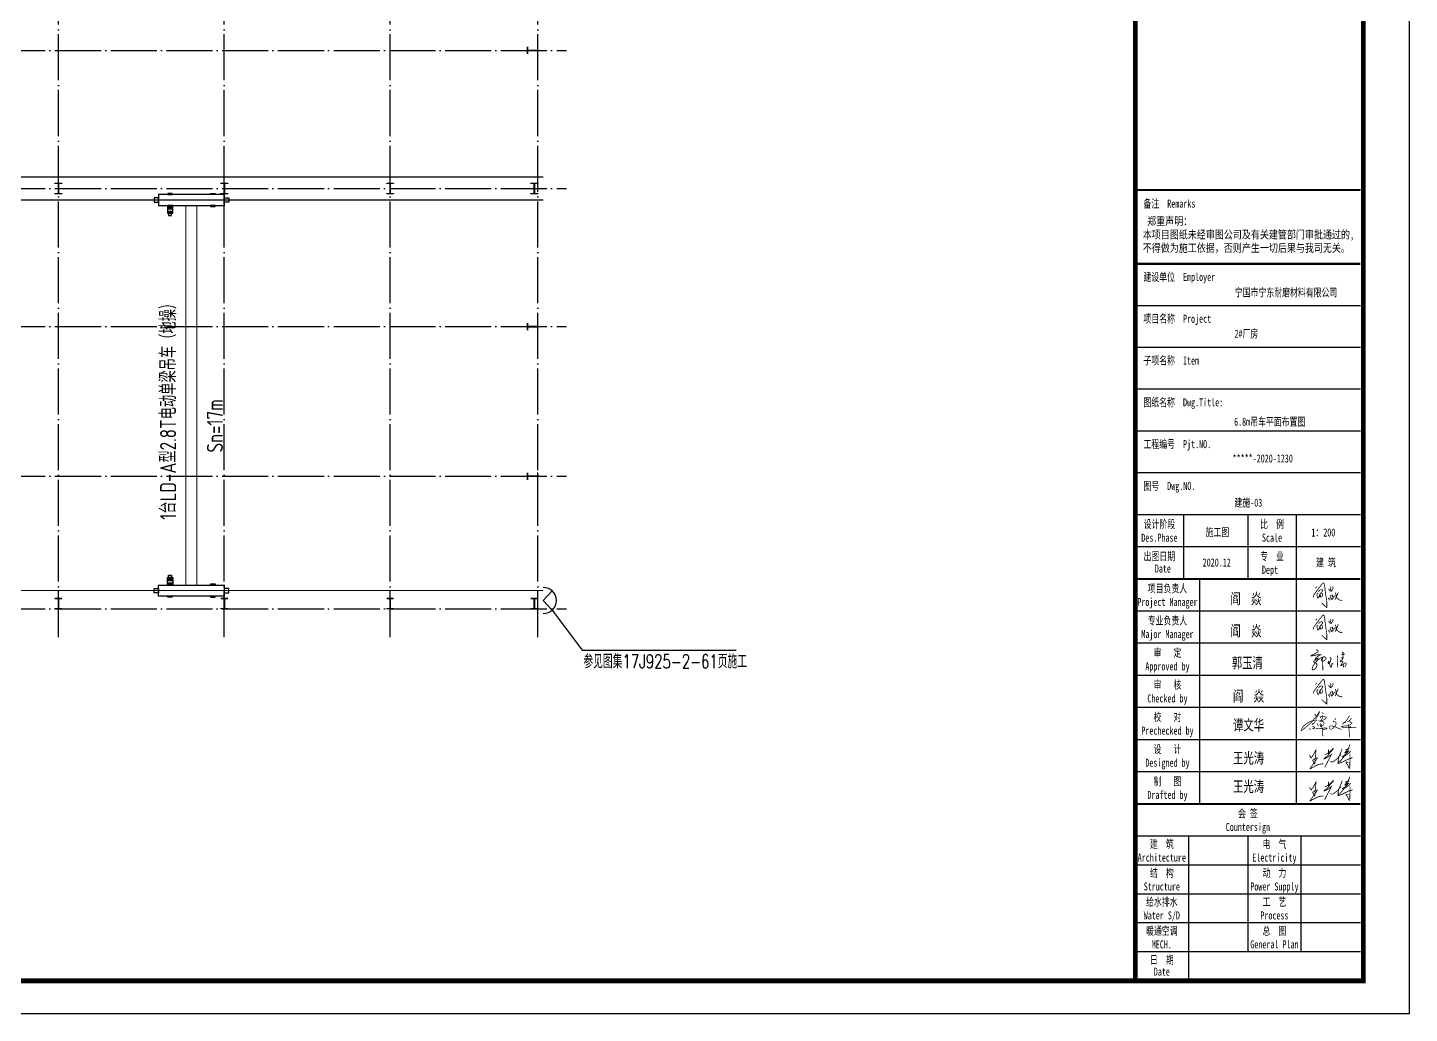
# Model space of a CAD drawing. Extents: x -33967 to 1773478, y -1022458 to -784650.
# Drawn here: x 454102 to 514089, y -875727 to -832899 of the extents above; entities that cross this region are included whole.
import ezdxf
from ezdxf.enums import TextEntityAlignment as Align

# ---------------------------------------------------------------- set-up
doc = ezdxf.new("R2010")
doc.units = 0
doc.header["$LTSCALE"] = 1000
doc.header["$MEASUREMENT"] = 0
doc.linetypes.add('DASHED', pattern=[0.75, 0.5, -0.25])
doc.linetypes.add('DOTE', pattern=[2.42, 2, -0.2, 0.02, -0.2])
for name, color, linetype in [('002', 3, 'Continuous'), ('AXIS', 3, 'Continuous'), ('DOTE', 1, 'DOTE'), ('GZ', 50, 'Continuous'), ('PUB_TEXT', 7, 'Continuous'), ('PUB_TITLE', 4, 'Continuous'), ('TEXT', 7, 'Continuous'), ('吊车', 221, 'Continuous'), ('图框文字', 120, 'Continuous')]:
    doc.layers.add(name, color=color, linetype=linetype)
doc.styles.add('_gyy_title_ST', font='', dxfattribs={"width": 0.8})
doc.styles.add('_TCH_DIM', font='SIMPLEX', dxfattribs={"bigfont": 'GBCBIG'})
doc.styles.add('C', font='tssdeng.shx', dxfattribs={"height": 3, "bigfont": 'tssdchn.shx'})
doc.styles.get('_gyy_title_ST').set_extended_font_data('SimSun')

# ---------------------------------------------------------------- blocks, each defined once
blk = doc.blocks.new('钢柱2')
at = {"layer": 'GZ'}
blk.add_lwpolyline([(718423, -21049), (718123, -21049), (718123, -21039), (718266, -21039), (718270, -21034), (718270, -20614), (718266, -20609), (718123, -20609), (718123, -20599), (718423, -20599), (718423, -20609), (718280, -20609), (718276, -20614), (718276, -21034), (718280, -21039), (718423, -21039), (718423, -21049)], close=True, dxfattribs=at)
blk = doc.blocks.new('抗风柱2')
at = {"layer": 'GZ'}
blk.add_lwpolyline([(717928, -35162), (717928, -35462), (717938, -35462), (717938, -35319), (717943, -35315), (718363, -35315), (718368, -35319), (718368, -35462), (718378, -35462), (718378, -35162), (718368, -35162), (718368, -35305), (718364, -35309), (717943, -35309), (717938, -35305), (717938, -35162), (717928, -35162)], close=True, dxfattribs=at)
blk = doc.blocks.new('asdf')
at = {"color": 2, "lineweight": 25, "const_width": 25}
for points in [[(2531310, 1895199), (2531428, 1895348)], [(2531428, 1895348), (2531455, 1895365)], [(2531455, 1895365), (2531480, 1895318)], [(2531144, 1894910), (2531152, 1894991)], [(2531152, 1894991), (2531180, 1895021)], [(2531180, 1895021), (2531310, 1895199)], [(2531201, 1895196), (2531253, 1895242)], [(2531288, 1895046), (2531245, 1895006)], [(2531245, 1895006), (2531261, 1894932)], [(2531261, 1894932), (2531271, 1894889)], [(2531288, 1894893), (2531319, 1894920)], [(2531301, 1895084), (2531314, 1895109)], [(2531314, 1895109), (2531322, 1895121)], [(2531319, 1894920), (2531321, 1894951)], [(2531321, 1894951), (2531334, 1894984)], [(2531322, 1895121), (2531341, 1895136)], [(2531338, 1894938), (2531326, 1894956)], [(2531334, 1894984), (2531336, 1895022)], [(2531346, 1894925), (2531338, 1894938)], [(2531339, 1894936), (2531360, 1894945)], [(2531341, 1895136), (2531372, 1895148)], [(2531345, 1894996), (2531367, 1895042)], [(2531387, 1894925), (2531346, 1894925)], [(2531360, 1894945), (2531351, 1894996)], [(2531367, 1895042), (2531382, 1895054)], [(2531372, 1895148), (2531403, 1895151)], [(2531382, 1895054), (2531401, 1895042)], [(2531409, 1894940), (2531387, 1894925)], [(2531407, 1895082), (2531389, 1895056)], [(2531401, 1895042), (2531414, 1895027)], [(2531403, 1895151), (2531421, 1895140)], [(2531423, 1895114), (2531407, 1895082)], [(2531421, 1894971), (2531409, 1894940)], [(2531414, 1895027), (2531422, 1895000)], [(2531421, 1895140), (2531423, 1895114)], [(2531422, 1895000), (2531421, 1894971)], [(2531480, 1895318), (2531529, 1894945)], [(2531529, 1894945), (2531550, 1894833)], [(2531612, 1895178), (2531630, 1895135)], [(2531630, 1895135), (2531645, 1895132)], [(2531645, 1895132), (2531659, 1895133)], [(2531658, 1895106), (2531656, 1895092)], [(2531671, 1895149), (2531658, 1895106)], [(2531664, 1894948), (2531658, 1894880)], [(2531661, 1894978), (2531664, 1894948)], [(2531671, 1895106), (2531703, 1895096)], [(2531681, 1895194), (2531671, 1895149)], [(2531677, 1895238), (2531681, 1895194)], [(2531712, 1895127), (2531687, 1895132)], [(2531690, 1894965), (2531741, 1894991)], [(2531728, 1894906), (2531694, 1894847)], [(2531703, 1895096), (2531716, 1895110)], [(2531734, 1895144), (2531712, 1895127)], [(2531741, 1894991), (2531728, 1894906)], [(2531744, 1895184), (2531734, 1895144)], [(2531740, 1895244), (2531751, 1895233)], [(2531751, 1895205), (2531744, 1895184)], [(2531751, 1895233), (2531751, 1895205)], [(2531758, 1894919), (2531804, 1894953)], [(2531758, 1894885), (2531758, 1894919)], [(2531804, 1894953), (2531821, 1894982)], [(2531817, 1895058), (2531855, 1894974)], [(2531845, 1894919), (2531835, 1894880)], [(2531855, 1894974), (2531845, 1894919)], [(2531855, 1894949), (2531853, 1894942)], [(2531853, 1894942), (2531864, 1894888)], [(2531878, 1894974), (2531855, 1894949)], [(2531912, 1895067), (2531878, 1894974)], [(2531271, 1894889), (2531288, 1894893)], [(2531555, 1894585), (2531397, 1894735)], [(2531550, 1894833), (2531558, 1894732)], [(2531558, 1894626), (2531555, 1894585)], [(2531558, 1894732), (2531558, 1894626)], [(2531610, 1894887), (2531611, 1894847)], [(2531658, 1894880), (2531641, 1894811)], [(2531694, 1894847), (2531720, 1894839)], [(2531720, 1894839), (2531758, 1894885)], [(2531835, 1894880), (2531810, 1894836)], [(2531862, 1894897), (2531907, 1894859)], [(2531907, 1894859), (2531945, 1894828)], [(2531945, 1894828), (2531993, 1894816)], [(2531993, 1894816), (2532034, 1894816)]]:
    blk.add_lwpolyline(points, dxfattribs=at)
blk = doc.blocks.new('wfadf')
at = {"color": 2, "lineweight": 25, "const_width": 25}
for points in [[(2531221, 1893280), (2531268, 1893267), (2531280, 1893258), (2531285, 1893250), (2531289, 1893239), (2531287, 1893226), (2531279, 1893214), (2531266, 1893200), (2531240, 1893184), (2531192, 1893157), (2531155, 1893142), (2531122, 1893123), (2531089, 1893107), (2531063, 1893096), (2531061, 1893091), (2531109, 1893090), (2531136, 1893095), (2531162, 1893099), (2531182, 1893103), (2531204, 1893109), (2531229, 1893116), (2531261, 1893123), (2531306, 1893123), (2531348, 1893125), (2531368, 1893126), (2531354, 1893113), (2531289, 1893081), (2531258, 1893060), (2531236, 1893048), (2531213, 1893026), (2531203, 1893014), (2531197, 1892999), (2531197, 1892980), (2531197, 1892967), (2531201, 1892959), (2531209, 1892956), (2531223, 1892960), (2531255, 1892976), (2531265, 1892983), (2531278, 1892994), (2531283, 1893005), (2531283, 1893010), (2531280, 1893016), (2531268, 1893016), (2531256, 1893014), (2531231, 1892999), (2531206, 1892983), (2531187, 1892967), (2531163, 1892946), (2531155, 1892932), (2531152, 1892912), (2531156, 1892892), (2531169, 1892880), (2531194, 1892873), (2531218, 1892866), (2531239, 1892852), (2531246, 1892838), (2531245, 1892809), (2531246, 1892782), (2531243, 1892758), (2531229, 1892732), (2531210, 1892706), (2531188, 1892686), (2531165, 1892668), (2531149, 1892657), (2531130, 1892654), (2531116, 1892655), (2531107, 1892664), (2531102, 1892674), (2531102, 1892689), (2531104, 1892708), (2531111, 1892733), (2531129, 1892774), (2531149, 1892807), (2531168, 1892837), (2531190, 1892865), (2531212, 1892893), (2531255, 1892938), (2531298, 1892974), (2531333, 1893002), (2531366, 1893021), (2531413, 1893044), (2531436, 1893054), (2531455, 1893058), (2531478, 1893058), (2531506, 1893051), (2531525, 1893038), (2531531, 1893026), (2531534, 1893013), (2531528, 1892997), (2531522, 1892981), (2531502, 1892960), (2531479, 1892944), (2531442, 1892928), (2531413, 1892927), (2531395, 1892933), (2531387, 1892949), (2531386, 1892964), (2531390, 1892977), (2531398, 1892992), (2531412, 1893015), (2531422, 1893021), (2531431, 1893022), (2531425, 1892920), (2531430, 1892817), (2531432, 1892667), (2531432, 1892642)], [(2532045, 1893207), (2532044, 1893200)], [(2532044, 1893200), (2532056, 1893113)], [(2532059, 1893195), (2532045, 1893207)], [(2532075, 1893175), (2532059, 1893195)], [(2531661, 1893048), (2531679, 1893035), (2531682, 1893015), (2531680, 1892967), (2531667, 1892912), (2531644, 1892876), (2531631, 1892856), (2531618, 1892849), (2531606, 1892849), (2531599, 1892860), (2531598, 1892890), (2531603, 1892914), (2531616, 1892915), (2531626, 1892898), (2531636, 1892856), (2531655, 1892804), (2531659, 1892776), (2531664, 1892764), (2531672, 1892749), (2531680, 1892740), (2531686, 1892737), (2531691, 1892736), (2531697, 1892739), (2531704, 1892762), (2531713, 1892817), (2531715, 1892846), (2531715, 1892856), (2531741, 1892842), (2531758, 1892842)], [(2531889, 1893096), (2531883, 1892990), (2531884, 1892899), (2531891, 1892801), (2531895, 1892727)], [(2531975, 1892927), (2531970, 1892912)], [(2531970, 1892912), (2531986, 1892913)], [(2531999, 1892940), (2531975, 1892927)], [(2531986, 1892913), (2531999, 1892914)], [(2531992, 1892787), (2531992, 1892776)], [(2531992, 1892776), (2531999, 1892774)], [(2531996, 1892806), (2531992, 1892787)], [(2532021, 1892847), (2531996, 1892806)], [(2532033, 1892977), (2531999, 1892940)], [(2531999, 1892914), (2532006, 1892916)], [(2531999, 1892774), (2532017, 1892789)], [(2532003, 1893125), (2532035, 1893127)], [(2532006, 1892916), (2532021, 1892922)], [(2532017, 1892789), (2532063, 1892827)], [(2532019, 1893041), (2532060, 1893017)], [(2532020, 1893041), (2532019, 1893034), (2532020, 1893030), (2532021, 1893025), (2532022, 1893021), (2532024, 1893017), (2532028, 1893015), (2532030, 1893014), (2532052, 1893011), (2532057, 1893011)], [(2532021, 1892922), (2532026, 1892925)], [(2532055, 1892899), (2532021, 1892847)], [(2532026, 1892925), (2532030, 1892927)], [(2532030, 1892927), (2532039, 1892927)], [(2532060, 1893017), (2532033, 1892977)], [(2532035, 1893127), (2532056, 1893125)], [(2532039, 1892927), (2532055, 1892923)], [(2532055, 1892923), (2532063, 1892920)], [(2532064, 1892913), (2532055, 1892899)], [(2532056, 1893125), (2532090, 1893125)], [(2532056, 1893113), (2532062, 1893074)], [(2532064, 1893030), (2532057, 1893011)], [(2532062, 1893074), (2532064, 1893030)], [(2532063, 1892920), (2532064, 1892913)], [(2532063, 1892827), (2532100, 1892857)], [(2532085, 1892819), (2532074, 1892766), (2532074, 1892741), (2532074, 1892734)], [(2532091, 1893154), (2532075, 1893175)], [(2532090, 1893125), (2532105, 1893125)], [(2532105, 1893125), (2532091, 1893154)], [(2532100, 1892857), (2532115, 1892866)], [(2532119, 1892759), (2532108, 1892755)], [(2532115, 1892866), (2532132, 1892870)], [(2532129, 1892774), (2532119, 1892759)], [(2532150, 1892805), (2532129, 1892774)], [(2532132, 1892870), (2532148, 1892870)], [(2532148, 1892870), (2532160, 1892865)], [(2532164, 1892834), (2532150, 1892805)], [(2532160, 1892865), (2532166, 1892855)], [(2532166, 1892855), (2532164, 1892834)], [(2532133, 1892737), (2532125, 1892733)]]:
    blk.add_lwpolyline(points, dxfattribs=at)
blk = doc.blocks.new('2')
at = {"color": 2, "lineweight": 25, "const_width": 25}
for points in [[(2531488, 1890029), (2531501, 1890027), (2531514, 1890027), (2531524, 1890028), (2531533, 1890030), (2531542, 1890033), (2531549, 1890036), (2531555, 1890040), (2531561, 1890044), (2531567, 1890047), (2531572, 1890050), (2531577, 1890053), (2531582, 1890056), (2531587, 1890059), (2531591, 1890062), (2531596, 1890065), (2531600, 1890068), (2531605, 1890071), (2531610, 1890074), (2531614, 1890077), (2531618, 1890081), (2531623, 1890084), (2531627, 1890088), (2531631, 1890091), (2531636, 1890095), (2531640, 1890099), (2531643, 1890102), (2531647, 1890106), (2531651, 1890110), (2531656, 1890114), (2531660, 1890119), (2531665, 1890123), (2531670, 1890128), (2531676, 1890133), (2531681, 1890138), (2531687, 1890143), (2531694, 1890148), (2531700, 1890153), (2531705, 1890158), (2531711, 1890163), (2531715, 1890167), (2531720, 1890172), (2531723, 1890175), (2531726, 1890179), (2531729, 1890183), (2531732, 1890186), (2531734, 1890190), (2531736, 1890193), (2531738, 1890196), (2531740, 1890199), (2531742, 1890202), (2531744, 1890205), (2531746, 1890208), (2531748, 1890210), (2531749, 1890213), (2531751, 1890214), (2531753, 1890216), (2531754, 1890216), (2531755, 1890217), (2531756, 1890216), (2531757, 1890215), (2531757, 1890214), (2531758, 1890212), (2531757, 1890209), (2531757, 1890206), (2531756, 1890202), (2531754, 1890197), (2531752, 1890192), (2531750, 1890186), (2531747, 1890179), (2531743, 1890173), (2531738, 1890166), (2531732, 1890158), (2531726, 1890150), (2531718, 1890143), (2531710, 1890135), (2531702, 1890126), (2531694, 1890118), (2531685, 1890110), (2531677, 1890102), (2531669, 1890094), (2531662, 1890087), (2531655, 1890079), (2531649, 1890072), (2531643, 1890065), (2531637, 1890058), (2531632, 1890051), (2531627, 1890044), (2531622, 1890036), (2531617, 1890029), (2531612, 1890022), (2531606, 1890015), (2531601, 1890008), (2531596, 1890001), (2531590, 1889993), (2531584, 1889986), (2531578, 1889979), (2531571, 1889973), (2531564, 1889966), (2531556, 1889960), (2531548, 1889953), (2531541, 1889947), (2531533, 1889942), (2531526, 1889936), (2531518, 1889931), (2531511, 1889926), (2531505, 1889922), (2531499, 1889917), (2531493, 1889913), (2531488, 1889910), (2531483, 1889906), (2531479, 1889903), (2531476, 1889900), (2531473, 1889897), (2531471, 1889894), (2531469, 1889892), (2531468, 1889889), (2531468, 1889887), (2531469, 1889886), (2531471, 1889885), (2531473, 1889885), (2531476, 1889885), (2531480, 1889885), (2531484, 1889886), (2531489, 1889888), (2531494, 1889889), (2531500, 1889892), (2531505, 1889894), (2531511, 1889897), (2531516, 1889900), (2531522, 1889903), (2531527, 1889906), (2531533, 1889910), (2531539, 1889913), (2531545, 1889917), (2531551, 1889921), (2531558, 1889926), (2531565, 1889930), (2531573, 1889935), (2531581, 1889940), (2531589, 1889944), (2531597, 1889949), (2531604, 1889954), (2531612, 1889959), (2531619, 1889964), (2531626, 1889969), (2531633, 1889973), (2531639, 1889978), (2531645, 1889983), (2531651, 1889987), (2531656, 1889991), (2531661, 1889995), (2531666, 1890000), (2531671, 1890004), (2531676, 1890007), (2531680, 1890011), (2531685, 1890015), (2531689, 1890018), (2531692, 1890021), (2531695, 1890024), (2531698, 1890027), (2531700, 1890028), (2531700, 1890025), (2531693, 1890011), (2531679, 1889982), (2531654, 1889933), (2531616, 1889860), (2531562, 1889757), (2531490, 1889619)], [(2532270, 1890333), (2532269, 1890321), (2532267, 1890308), (2532263, 1890295), (2532257, 1890281), (2532251, 1890268), (2532244, 1890254), (2532237, 1890240), (2532230, 1890226), (2532223, 1890213), (2532216, 1890199), (2532210, 1890186), (2532203, 1890173), (2532197, 1890160), (2532191, 1890147), (2532185, 1890134), (2532179, 1890122), (2532173, 1890109), (2532167, 1890096), (2532161, 1890084), (2532156, 1890072), (2532151, 1890061), (2532146, 1890051), (2532142, 1890042), (2532138, 1890033), (2532134, 1890026), (2532131, 1890020), (2532129, 1890015), (2532126, 1890011), (2532124, 1890007), (2532122, 1890004), (2532121, 1890001), (2532119, 1889998), (2532117, 1889994), (2532115, 1889991), (2532113, 1889988), (2532110, 1889984), (2532108, 1889980), (2532106, 1889977), (2532104, 1889973), (2532101, 1889969), (2532099, 1889965), (2532096, 1889961), (2532093, 1889957), (2532091, 1889954), (2532088, 1889950), (2532085, 1889946), (2532082, 1889942), (2532079, 1889939), (2532077, 1889936), (2532074, 1889932), (2532070, 1889929), (2532067, 1889926), (2532064, 1889922), (2532060, 1889918), (2532056, 1889913), (2532051, 1889908), (2532046, 1889902), (2532041, 1889895), (2532035, 1889888), (2532028, 1889880), (2532021, 1889872), (2532014, 1889863), (2532006, 1889854), (2531997, 1889845), (2531988, 1889836), (2531979, 1889827), (2531969, 1889817), (2531960, 1889809), (2531951, 1889800), (2531942, 1889792), (2531934, 1889785), (2531928, 1889779), (2531922, 1889774), (2531918, 1889771), (2531914, 1889767), (2531911, 1889765), (2531909, 1889763), (2531907, 1889762), (2531905, 1889761), (2531903, 1889760), (2531902, 1889760), (2531900, 1889759), (2531898, 1889758), (2531896, 1889758), (2531895, 1889757), (2531894, 1889756), (2531893, 1889755), (2531892, 1889754), (2531892, 1889752), (2531892, 1889751), (2531893, 1889750), (2531894, 1889748), (2531895, 1889747), (2531897, 1889745), (2531899, 1889744), (2531902, 1889744), (2531904, 1889743), (2531907, 1889743), (2531911, 1889743), (2531914, 1889744), (2531919, 1889745), (2531923, 1889746), (2531929, 1889747), (2531935, 1889749), (2531941, 1889751), (2531948, 1889753), (2531956, 1889755), (2531963, 1889757), (2531970, 1889760), (2531978, 1889762), (2531985, 1889765), (2531991, 1889767), (2531997, 1889769), (2532003, 1889771), (2532008, 1889773), (2532012, 1889775), (2532017, 1889776), (2532021, 1889778), (2532025, 1889780), (2532030, 1889782), (2532035, 1889784), (2532039, 1889787), (2532045, 1889789), (2532050, 1889792), (2532055, 1889794), (2532060, 1889797), (2532066, 1889800), (2532071, 1889802), (2532077, 1889805), (2532082, 1889808), (2532088, 1889811), (2532094, 1889814), (2532100, 1889817), (2532105, 1889820), (2532112, 1889823), (2532118, 1889826), (2532125, 1889829), (2532131, 1889833), (2532138, 1889836), (2532145, 1889839), (2532152, 1889842), (2532158, 1889845), (2532164, 1889847), (2532170, 1889850), (2532175, 1889853), (2532180, 1889855), (2532184, 1889857), (2532189, 1889859), (2532193, 1889861), (2532197, 1889863), (2532201, 1889865), (2532205, 1889867), (2532209, 1889869), (2532213, 1889871), (2532217, 1889873), (2532221, 1889874), (2532225, 1889876), (2532230, 1889878), (2532234, 1889880), (2532238, 1889881), (2532241, 1889883), (2532245, 1889884), (2532249, 1889886), (2532253, 1889887), (2532257, 1889888), (2532262, 1889890), (2532267, 1889891), (2532272, 1889893), (2532278, 1889894), (2532285, 1889896), (2532291, 1889898), (2532298, 1889900), (2532305, 1889901), (2532312, 1889903), (2532318, 1889905), (2532324, 1889906), (2532330, 1889908), (2532335, 1889909), (2532339, 1889911), (2532341, 1889914), (2532342, 1889919), (2532341, 1889924), (2532338, 1889932), (2532333, 1889941)], [(2532031, 1890203), (2532029, 1890195), (2532026, 1890184), (2532021, 1890169), (2532015, 1890153), (2532009, 1890134), (2532002, 1890115), (2531995, 1890096), (2531988, 1890077), (2531981, 1890060), (2531975, 1890044), (2531968, 1890029), (2531963, 1890015), (2531957, 1890001), (2531952, 1889988), (2531947, 1889975), (2531942, 1889963), (2531937, 1889951), (2531933, 1889938), (2531928, 1889926), (2531924, 1889914), (2531921, 1889902), (2531917, 1889891), (2531914, 1889880), (2531912, 1889869), (2531911, 1889858), (2531909, 1889848), (2531909, 1889838), (2531909, 1889829), (2531909, 1889820), (2531909, 1889812), (2531910, 1889805), (2531911, 1889798), (2531912, 1889791), (2531914, 1889785), (2531916, 1889779), (2531918, 1889774), (2531921, 1889768), (2531924, 1889763), (2531927, 1889757), (2531931, 1889751)], [(2532128, 1890159), (2532135, 1890163), (2532143, 1890166), (2532150, 1890169), (2532158, 1890172), (2532166, 1890175), (2532175, 1890178), (2532183, 1890181), (2532192, 1890184), (2532201, 1890187), (2532210, 1890191), (2532219, 1890194), (2532226, 1890197), (2532233, 1890200), (2532239, 1890201), (2532243, 1890202), (2532245, 1890203), (2532245, 1890202), (2532243, 1890199), (2532239, 1890197), (2532234, 1890193), (2532228, 1890188), (2532221, 1890183), (2532214, 1890178), (2532206, 1890171), (2532199, 1890165), (2532191, 1890159), (2532184, 1890152), (2532177, 1890145), (2532170, 1890138), (2532163, 1890131), (2532157, 1890125), (2532152, 1890119), (2532146, 1890113), (2532141, 1890107), (2532137, 1890102), (2532133, 1890097), (2532129, 1890092), (2532126, 1890088), (2532123, 1890085), (2532121, 1890082), (2532119, 1890079), (2532118, 1890077), (2532117, 1890075), (2532117, 1890074), (2532117, 1890073), (2532118, 1890073), (2532120, 1890073), (2532122, 1890074), (2532126, 1890075), (2532129, 1890077), (2532134, 1890079), (2532139, 1890081), (2532144, 1890083), (2532150, 1890086), (2532156, 1890089), (2532163, 1890093), (2532170, 1890096), (2532177, 1890100), (2532184, 1890103), (2532190, 1890107), (2532197, 1890111), (2532204, 1890115), (2532210, 1890118), (2532216, 1890122), (2532222, 1890126), (2532226, 1890129), (2532231, 1890132), (2532234, 1890135), (2532236, 1890136), (2532237, 1890136), (2532237, 1890135), (2532236, 1890132), (2532234, 1890128), (2532230, 1890122), (2532225, 1890114), (2532219, 1890106), (2532212, 1890098), (2532205, 1890089), (2532198, 1890080), (2532190, 1890071), (2532183, 1890063), (2532175, 1890056), (2532168, 1890049), (2532160, 1890042), (2532153, 1890037), (2532146, 1890031), (2532139, 1890026), (2532132, 1890021), (2532125, 1890016), (2532118, 1890011), (2532112, 1890007), (2532105, 1890002), (2532099, 1889998), (2532093, 1889993), (2532086, 1889989), (2532079, 1889985), (2532073, 1889980), (2532066, 1889976), (2532060, 1889971), (2532054, 1889967), (2532049, 1889963), (2532045, 1889960), (2532042, 1889957), (2532040, 1889954), (2532040, 1889952), (2532041, 1889950), (2532044, 1889950), (2532048, 1889949), (2532053, 1889950), (2532059, 1889951), (2532066, 1889952), (2532073, 1889955), (2532081, 1889958), (2532090, 1889961), (2532098, 1889965), (2532107, 1889969), (2532116, 1889974), (2532124, 1889979), (2532132, 1889984), (2532140, 1889988), (2532147, 1889993), (2532154, 1889998), (2532160, 1890002), (2532166, 1890007), (2532171, 1890011), (2532176, 1890015), (2532182, 1890019), (2532187, 1890023), (2532193, 1890027), (2532198, 1890031), (2532204, 1890035), (2532210, 1890039), (2532215, 1890042), (2532221, 1890046), (2532227, 1890050), (2532232, 1890054), (2532237, 1890058), (2532242, 1890062), (2532247, 1890066), (2532252, 1890070), (2532256, 1890074), (2532261, 1890078), (2532265, 1890082), (2532268, 1890086), (2532272, 1890090), (2532275, 1890094), (2532277, 1890099), (2532280, 1890104), (2532282, 1890109), (2532283, 1890115), (2532284, 1890122), (2532284, 1890130)], [(2531019, 1890007), (2531024, 1889993), (2531029, 1889982), (2531032, 1889973), (2531035, 1889965), (2531037, 1889959), (2531039, 1889954), (2531041, 1889950), (2531042, 1889946), (2531044, 1889942), (2531045, 1889939), (2531047, 1889936), (2531049, 1889933), (2531050, 1889931), (2531052, 1889928), (2531054, 1889926), (2531057, 1889924), (2531059, 1889922), (2531061, 1889921), (2531064, 1889919), (2531066, 1889918), (2531068, 1889918), (2531070, 1889917), (2531072, 1889917), (2531074, 1889918), (2531075, 1889918), (2531077, 1889920), (2531078, 1889921), (2531079, 1889923), (2531079, 1889925), (2531080, 1889927), (2531081, 1889930), (2531082, 1889932), (2531083, 1889935), (2531084, 1889937), (2531085, 1889940), (2531087, 1889942), (2531089, 1889945), (2531091, 1889948), (2531093, 1889951), (2531096, 1889955), (2531099, 1889958), (2531102, 1889962), (2531106, 1889966), (2531110, 1889971), (2531113, 1889975), (2531117, 1889979), (2531121, 1889984), (2531124, 1889989), (2531128, 1889994), (2531131, 1889999), (2531134, 1890004), (2531137, 1890010), (2531140, 1890015), (2531143, 1890021), (2531145, 1890026), (2531148, 1890032), (2531152, 1890038), (2531155, 1890044), (2531158, 1890051), (2531161, 1890057), (2531165, 1890064), (2531168, 1890070), (2531172, 1890077), (2531175, 1890084), (2531179, 1890091), (2531182, 1890097), (2531186, 1890104), (2531189, 1890111), (2531192, 1890117), (2531195, 1890123), (2531198, 1890128), (2531201, 1890134), (2531204, 1890138), (2531207, 1890143), (2531209, 1890146), (2531211, 1890150), (2531214, 1890152), (2531216, 1890155), (2531217, 1890157), (2531219, 1890158), (2531220, 1890159), (2531221, 1890160), (2531223, 1890161), (2531223, 1890161), (2531224, 1890161), (2531225, 1890161), (2531225, 1890161), (2531226, 1890161), (2531226, 1890161), (2531226, 1890160), (2531226, 1890160), (2531226, 1890159), (2531226, 1890158), (2531225, 1890157), (2531225, 1890156), (2531224, 1890155), (2531224, 1890153), (2531223, 1890151), (2531222, 1890149), (2531221, 1890147), (2531221, 1890144), (2531220, 1890141), (2531219, 1890138), (2531218, 1890135), (2531217, 1890131), (2531216, 1890127), (2531215, 1890123), (2531215, 1890119), (2531214, 1890115), (2531213, 1890110), (2531212, 1890105), (2531212, 1890100), (2531211, 1890096), (2531210, 1890091), (2531210, 1890086), (2531209, 1890081), (2531209, 1890076), (2531209, 1890071), (2531208, 1890066), (2531208, 1890062), (2531208, 1890057), (2531208, 1890053), (2531208, 1890049), (2531208, 1890045), (2531207, 1890041), (2531207, 1890036), (2531207, 1890032), (2531207, 1890028), (2531207, 1890024), (2531207, 1890020), (2531207, 1890015), (2531207, 1890010), (2531207, 1890006), (2531207, 1890000), (2531206, 1889995), (2531206, 1889989), (2531205, 1889983), (2531205, 1889976), (2531204, 1889969), (2531203, 1889962), (2531202, 1889954), (2531201, 1889946), (2531200, 1889937), (2531198, 1889927), (2531197, 1889918), (2531196, 1889907), (2531195, 1889897), (2531194, 1889887), (2531193, 1889877), (2531192, 1889867), (2531191, 1889858), (2531190, 1889849), (2531190, 1889841), (2531190, 1889834), (2531189, 1889828), (2531189, 1889822), (2531189, 1889817), (2531189, 1889812), (2531189, 1889807), (2531189, 1889803), (2531188, 1889798), (2531188, 1889794), (2531188, 1889790), (2531188, 1889786), (2531187, 1889782), (2531187, 1889778), (2531187, 1889774), (2531187, 1889771), (2531187, 1889768), (2531186, 1889764), (2531186, 1889762), (2531186, 1889759), (2531186, 1889757), (2531186, 1889754), (2531185, 1889752), (2531185, 1889750), (2531185, 1889749), (2531185, 1889747), (2531185, 1889746), (2531184, 1889744), (2531184, 1889743), (2531184, 1889742), (2531183, 1889741), (2531183, 1889739), (2531182, 1889738), (2531182, 1889737), (2531181, 1889735), (2531180, 1889734), (2531179, 1889733), (2531178, 1889732), (2531177, 1889732), (2531176, 1889732), (2531174, 1889732), (2531173, 1889733), (2531171, 1889734), (2531169, 1889735), (2531167, 1889736), (2531166, 1889738), (2531164, 1889740), (2531163, 1889742), (2531161, 1889743), (2531160, 1889745), (2531159, 1889747), (2531159, 1889749), (2531158, 1889752), (2531157, 1889754), (2531156, 1889757), (2531156, 1889761), (2531155, 1889764), (2531154, 1889769), (2531154, 1889773), (2531153, 1889777), (2531152, 1889782), (2531151, 1889786), (2531150, 1889790), (2531149, 1889794), (2531148, 1889797), (2531147, 1889800), (2531146, 1889802), (2531145, 1889804), (2531144, 1889806), (2531143, 1889808), (2531141, 1889809), (2531140, 1889811), (2531138, 1889812), (2531137, 1889813), (2531135, 1889815), (2531133, 1889816), (2531131, 1889817), (2531130, 1889819), (2531128, 1889820), (2531126, 1889821), (2531124, 1889823), (2531122, 1889824), (2531120, 1889825), (2531118, 1889827), (2531117, 1889828), (2531115, 1889830), (2531114, 1889831), (2531114, 1889833), (2531114, 1889835), (2531114, 1889837), (2531115, 1889839), (2531116, 1889841), (2531118, 1889844), (2531121, 1889846), (2531124, 1889849), (2531129, 1889852), (2531133, 1889855), (2531139, 1889859), (2531145, 1889862), (2531151, 1889866), (2531158, 1889869), (2531164, 1889873), (2531171, 1889876), (2531177, 1889880), (2531182, 1889883), (2531188, 1889886), (2531193, 1889889), (2531197, 1889891), (2531202, 1889894), (2531207, 1889896), (2531211, 1889899), (2531216, 1889901), (2531220, 1889904), (2531225, 1889907), (2531230, 1889909), (2531234, 1889911), (2531239, 1889914), (2531243, 1889916), (2531246, 1889917), (2531250, 1889919), (2531253, 1889920), (2531255, 1889920), (2531257, 1889920), (2531258, 1889920), (2531259, 1889919), (2531260, 1889918), (2531260, 1889916), (2531260, 1889913), (2531259, 1889910), (2531258, 1889906), (2531257, 1889902), (2531255, 1889897), (2531253, 1889892), (2531251, 1889887), (2531248, 1889881), (2531245, 1889876), (2531241, 1889870), (2531237, 1889864), (2531233, 1889858), (2531229, 1889852), (2531224, 1889846), (2531219, 1889840), (2531214, 1889834), (2531209, 1889828), (2531204, 1889822), (2531199, 1889815), (2531194, 1889809), (2531189, 1889802), (2531184, 1889796), (2531179, 1889790), (2531175, 1889783), (2531170, 1889777), (2531166, 1889771), (2531162, 1889765), (2531157, 1889759), (2531153, 1889752), (2531148, 1889744), (2531142, 1889736), (2531136, 1889727), (2531129, 1889717), (2531122, 1889705), (2531113, 1889693), (2531104, 1889680), (2531095, 1889667), (2531086, 1889655), (2531078, 1889642), (2531070, 1889631), (2531063, 1889621), (2531057, 1889612), (2531052, 1889605), (2531048, 1889600), (2531045, 1889595), (2531042, 1889592), (2531041, 1889589), (2531039, 1889587), (2531038, 1889585), (2531037, 1889584), (2531036, 1889582), (2531035, 1889581), (2531035, 1889580), (2531035, 1889580), (2531035, 1889579), (2531036, 1889579), (2531037, 1889579), (2531038, 1889578), (2531040, 1889578), (2531042, 1889578), (2531045, 1889578), (2531047, 1889579), (2531050, 1889579), (2531053, 1889580), (2531055, 1889581), (2531058, 1889582), (2531061, 1889583), (2531063, 1889585), (2531066, 1889587), (2531068, 1889589), (2531071, 1889591), (2531074, 1889593), (2531077, 1889595), (2531079, 1889597), (2531082, 1889599), (2531085, 1889601), (2531089, 1889604), (2531092, 1889606), (2531095, 1889608), (2531099, 1889610), (2531103, 1889612), (2531106, 1889615), (2531110, 1889617), (2531115, 1889619), (2531119, 1889622), (2531124, 1889624), (2531128, 1889626), (2531133, 1889629), (2531139, 1889632), (2531144, 1889634), (2531150, 1889637), (2531156, 1889640), (2531162, 1889643), (2531168, 1889646), (2531175, 1889649), (2531181, 1889653), (2531188, 1889656), (2531195, 1889660), (2531202, 1889664), (2531209, 1889667), (2531216, 1889671), (2531223, 1889675), (2531229, 1889678), (2531236, 1889682), (2531242, 1889685), (2531248, 1889688), (2531253, 1889691), (2531259, 1889693), (2531264, 1889695), (2531269, 1889698), (2531274, 1889700), (2531280, 1889701), (2531285, 1889703), (2531290, 1889705), (2531296, 1889707), (2531302, 1889709), (2531308, 1889710), (2531314, 1889712), (2531321, 1889713), (2531327, 1889715), (2531334, 1889716), (2531341, 1889717), (2531348, 1889719), (2531355, 1889720), (2531361, 1889721), (2531368, 1889722), (2531374, 1889723), (2531380, 1889724), (2531386, 1889725), (2531391, 1889725), (2531396, 1889726), (2531401, 1889727), (2531405, 1889728), (2531410, 1889729), (2531414, 1889729), (2531418, 1889730), (2531422, 1889730), (2531426, 1889730), (2531430, 1889730), (2531434, 1889730), (2531438, 1889729), (2531441, 1889728), (2531444, 1889726), (2531446, 1889724), (2531447, 1889721)], [(2531601, 1890175), (2531603, 1890171), (2531605, 1890167), (2531606, 1890162), (2531607, 1890156), (2531608, 1890151), (2531609, 1890145), (2531609, 1890139), (2531609, 1890134), (2531610, 1890128), (2531610, 1890123), (2531610, 1890117), (2531610, 1890112), (2531610, 1890107), (2531610, 1890101), (2531609, 1890095), (2531609, 1890090), (2531609, 1890083), (2531609, 1890077), (2531608, 1890069), (2531608, 1890061), (2531607, 1890051), (2531607, 1890040), (2531606, 1890027), (2531605, 1890013)], [(2531669, 1889811), (2531674, 1889805), (2531679, 1889800), (2531684, 1889797), (2531688, 1889794), (2531693, 1889792), (2531696, 1889791), (2531700, 1889791), (2531703, 1889790), (2531706, 1889790), (2531708, 1889790), (2531711, 1889789), (2531713, 1889789), (2531716, 1889789), (2531718, 1889789), (2531720, 1889789), (2531722, 1889789), (2531725, 1889789), (2531728, 1889788), (2531730, 1889789), (2531733, 1889789), (2531736, 1889789), (2531739, 1889790), (2531742, 1889790), (2531746, 1889791), (2531749, 1889793), (2531752, 1889794), (2531756, 1889796), (2531759, 1889798), (2531763, 1889800), (2531766, 1889802), (2531770, 1889805), (2531773, 1889808), (2531777, 1889811), (2531781, 1889814), (2531785, 1889817), (2531789, 1889821), (2531794, 1889825), (2531800, 1889829), (2531806, 1889834), (2531813, 1889840), (2531821, 1889846), (2531829, 1889852), (2531838, 1889859), (2531848, 1889866), (2531857, 1889873), (2531865, 1889880), (2531873, 1889886), (2531881, 1889892), (2531887, 1889898), (2531892, 1889903), (2531897, 1889907), (2531901, 1889912), (2531904, 1889916), (2531907, 1889921), (2531911, 1889925), (2531914, 1889930), (2531918, 1889936), (2531922, 1889941), (2531926, 1889947), (2531931, 1889953), (2531936, 1889960), (2531942, 1889966), (2531948, 1889972), (2531954, 1889979), (2531961, 1889985), (2531968, 1889990), (2531975, 1889996), (2531981, 1890000), (2531987, 1890005), (2531992, 1890008), (2531996, 1890011), (2531999, 1890014)], [(2532272, 1890022), (2532274, 1890006), (2532275, 1889991), (2532275, 1889976), (2532276, 1889961), (2532276, 1889947), (2532276, 1889932), (2532275, 1889918), (2532275, 1889905), (2532275, 1889891), (2532275, 1889878), (2532275, 1889865), (2532275, 1889853), (2532275, 1889841), (2532274, 1889831), (2532274, 1889821), (2532274, 1889813), (2532274, 1889805), (2532274, 1889799), (2532274, 1889794), (2532274, 1889789), (2532273, 1889784), (2532273, 1889780), (2532273, 1889776), (2532273, 1889771), (2532273, 1889766), (2532273, 1889761), (2532273, 1889755), (2532273, 1889750), (2532273, 1889744), (2532273, 1889737), (2532273, 1889731), (2532273, 1889725), (2532273, 1889719), (2532273, 1889713), (2532273, 1889707), (2532273, 1889701), (2532273, 1889695), (2532273, 1889689), (2532273, 1889683), (2532273, 1889677), (2532272, 1889671), (2532272, 1889665), (2532271, 1889658), (2532271, 1889653), (2532270, 1889647), (2532270, 1889641), (2532269, 1889636), (2532269, 1889631), (2532268, 1889626), (2532268, 1889622), (2532268, 1889618), (2532267, 1889614), (2532267, 1889611), (2532267, 1889608), (2532267, 1889605), (2532267, 1889602), (2532267, 1889600), (2532267, 1889597), (2532266, 1889596), (2532266, 1889594), (2532266, 1889593), (2532265, 1889592), (2532264, 1889592), (2532262, 1889592), (2532260, 1889592), (2532257, 1889594), (2532254, 1889596), (2532251, 1889598), (2532248, 1889601), (2532244, 1889605), (2532241, 1889610), (2532238, 1889615), (2532235, 1889621), (2532232, 1889628), (2532229, 1889636), (2532226, 1889644), (2532223, 1889651), (2532221, 1889659), (2532218, 1889667), (2532215, 1889674), (2532213, 1889680), (2532210, 1889686), (2532207, 1889691), (2532204, 1889696), (2532202, 1889701), (2532199, 1889705), (2532196, 1889709), (2532194, 1889712), (2532191, 1889716), (2532188, 1889720), (2532186, 1889723), (2532183, 1889726), (2532181, 1889729), (2532178, 1889733), (2532176, 1889736), (2532173, 1889739), (2532171, 1889742), (2532168, 1889745), (2532165, 1889748), (2532163, 1889751), (2532161, 1889754), (2532159, 1889757), (2532157, 1889760), (2532156, 1889763), (2532155, 1889767), (2532154, 1889770), (2532154, 1889773), (2532155, 1889775), (2532156, 1889778), (2532159, 1889780), (2532162, 1889781), (2532166, 1889782), (2532171, 1889783), (2532177, 1889782), (2532183, 1889782), (2532191, 1889781), (2532199, 1889780), (2532208, 1889779), (2532217, 1889778), (2532227, 1889778)]]:
    blk.add_lwpolyline(points, dxfattribs=at)
blk = doc.blocks.new('zsdgs dfg')
at = {"layer": '002', "color": 2, "const_width": 30}
for points in [[(6512232.28, 493974.28), (6512075, 493756.04)], [(6512165.4, 493809.16), (6512232.28, 493974.28)], [(6512318.04, 493920.36), (6512376.6, 493889.32)], [(6511490.52, 493277.96), (6511531.8, 493338.92)], [(6511659.64, 493309.32), (6511502.2, 493181.48)], [(6511531.8, 493338.92), (6511657.72, 493443.08)], [(6511657.72, 493443.08), (6511803.16, 493523.72)], [(6511771.8, 493409.64), (6511659.64, 493309.32)], [(6511876.28, 493502.28), (6511771.8, 493409.64)], [(6511803.16, 493523.72), (6511868.12, 493553.16)], [(6511868.12, 493553.16), (6511964.6, 493576.84)], [(6511949.08, 493590.92), (6511876.28, 493502.28)], [(6511899.64, 493409.64), (6511911.48, 493443.08)], [(6511942.84, 493421.48), (6511899.64, 493409.64)], [(6511911.48, 493443.08), (6511929.08, 493464.68)], [(6511911.48, 493335.72), (6512020.12, 493283.88)], [(6512017.56, 493502.12), (6511942.84, 493421.48)], [(6512075, 493756.04), (6511949.08, 493590.92)], [(6511964.6, 493576.84), (6512035.32, 493565)], [(6512004.12, 493822.92), (6512039.64, 493850.44)], [(6512039.32, 493549.32), (6512017.56, 493502.12)], [(6512035.32, 493565), (6512039.32, 493549.32)], [(6512039.64, 493850.44), (6512094.68, 493706.92)], [(6512071.8, 493689), (6512063.96, 493636.04)], [(6512063.96, 493636.04), (6512071, 493603.4)], [(6512071, 493603.4), (6512084.92, 493583.88)], [(6512084.92, 493583.88), (6512112.92, 493564.52)], [(6512094.68, 493706.92), (6512165.4, 493809.16)], [(6512112.92, 493564.52), (6512126.2, 493566.76)], [(6512142.84, 493452.04), (6512135.32, 493409.64)], [(6512135.32, 493409.64), (6512146.52, 493373.48)], [(6512146.52, 493373.48), (6512163.96, 493341)], [(6512196.28, 493559.88), (6512163.96, 493561.16)], [(6512163.96, 493341), (6512186.52, 493344.84)], [(6512278.36, 493561.16), (6512196.28, 493559.88)], [(6512231, 493757.64), (6512259.64, 493726.44)], [(6512261.4, 493437.16), (6512238.84, 493437.16)], [(6512238.84, 493437.16), (6512247.64, 493407.24)], [(6512247.64, 493407.24), (6512247.64, 493365.96)], [(6512247.64, 493365.96), (6512277.56, 493368.52)], [(6512259.64, 493726.44), (6512253.4, 493699.08)], [(6512253.4, 493699.08), (6512255.96, 493674.28)], [(6512255.16, 493351.08), (6512278.84, 493368.52)], [(6512256.44, 493322.28), (6512255.16, 493351.08)], [(6512273.88, 493321.16), (6512256.44, 493322.28)], [(6512306.36, 493410.92), (6512261.4, 493437.16)], [(6512264.6, 493732.68), (6512290.68, 493743.88)], [(6512265.08, 493520.68), (6512357.56, 493529.48)], [(6512315.64, 493627.08), (6512270.84, 493563.56)], [(6512320.12, 493327.4), (6512273.88, 493321.16)], [(6512277.56, 493368.52), (6512312.6, 493371.08)], [(6512351.64, 493583.56), (6512278.36, 493561.16)], [(6512278.84, 493368.52), (6512305.08, 493392.2)], [(6512290.68, 493743.88), (6512379, 493742.6)], [(6512305.08, 493392.2), (6512306.36, 493410.92)], [(6512312.6, 493371.08), (6512327.48, 493361)], [(6512327.48, 493361), (6512313.88, 493329.8)], [(6512313.88, 493329.8), (6512325.08, 493287.4)], [(6512341.72, 493685.48), (6512315.64, 493627.08)], [(6512352.44, 493358.6), (6512320.12, 493327.4)], [(6512361.56, 493807.24), (6512341.72, 493685.48)], [(6512442.52, 493625.8), (6512351.64, 493583.56)], [(6512396.12, 493397.16), (6512352.44, 493358.6)], [(6512357.56, 493529.48), (6512379.96, 493521.96)], [(6512377.72, 493878.12), (6512366.52, 493864.52)], [(6512376.6, 493889.32), (6512377.72, 493878.12)], [(6512379, 493742.6), (6512497.24, 493730.28)], [(6512379.96, 493521.96), (6512403.64, 493508.2)], [(6512418.68, 493457.16), (6512396.12, 493397.16)], [(6512403.64, 493508.2), (6512422.36, 493478.28)], [(6512422.36, 493478.28), (6512418.68, 493457.16)], [(6512494.68, 493663.08), (6512442.52, 493625.8)], [(6512507.16, 493692.84), (6512494.68, 493663.08)], [(6512497.24, 493730.28), (6512520.76, 493714.12)], [(6512520.76, 493714.12), (6512507.16, 493692.84)], [(6512663, 493286.28), (6512665.4, 493325.16)], [(6512665.4, 493325.16), (6512690.52, 493345.32)], [(6512690.52, 493345.32), (6512733.24, 493345.32)], [(6512733.24, 493345.32), (6512792.44, 493336.52)], [(6512792.44, 493336.52), (6512889.24, 493305.16)], [(6512843.96, 493563.88), (6512812.44, 493531.24)], [(6512812.44, 493531.24), (6512850.2, 493522.44)], [(6512877.88, 493323.88), (6512846.52, 493291.24)], [(6512850.2, 493522.44), (6512925.56, 493513.64)], [(6512913.08, 493376.68), (6512877.88, 493323.88)], [(6512909.24, 493631.88), (6512880.44, 493599.08)], [(6512889.24, 493305.16), (6513123, 493203.24)], [(6512906.52, 493688.04), (6512909.24, 493631.88)], [(6512938.2, 493413.16), (6512913.08, 493376.68)], [(6512925.56, 493513.64), (6512929.4, 493493.64)], [(6512929.4, 493493.64), (6512938.2, 493453.32)], [(6512938.2, 493453.32), (6512938.2, 493413.16)], [(6513227.48, 493330.92), (6513154.84, 493308.68)], [(6513154.84, 493308.68), (6513225.4, 493284.52)], [(6513200.92, 493405.48), (6513281.72, 493502.28)], [(6513265.56, 493473.96), (6513200.92, 493405.48)], [(6513386.84, 493342.92), (6513227.48, 493330.92)], [(6513340.12, 493524.52), (6513265.56, 493473.96)], [(6513281.72, 493502.28), (6513356.28, 493478.12)], [(6513416.76, 493617.16), (6513340.12, 493524.52)], [(6513517.88, 493377.32), (6513386.84, 493342.92)], [(6513453.08, 493675.72), (6513416.76, 493617.16)], [(6513425.08, 493534.6), (6513477.56, 493540.52)], [(6513519.64, 493794.6), (6513453.08, 493675.72)], [(6513457.4, 493407.08), (6513491.64, 493237.8)], [(6513477.56, 493540.52), (6513531.96, 493586.92)], [(6513614.68, 493447.88), (6513517.88, 493377.32)], [(6513566.36, 493298.6), (6513517.88, 493337)], [(6513523.96, 493564.84), (6513544.12, 493504.36)], [(6513531.96, 493586.92), (6513568.28, 493649.48)], [(6513544.12, 493504.36), (6513612.76, 493484.04)], [(6513568.28, 493649.48), (6513604.6, 493679.72)], [(6513612.76, 493484.04), (6513632.92, 493472.04)], [(6513632.92, 493472.04), (6513614.68, 493447.88)], [(6511421.56, 493152.04), (6511447.16, 493205.16)], [(6511423.64, 493140.2), (6511421.56, 493152.04)], [(6511451.16, 493138.28), (6511423.64, 493140.2)], [(6511447.16, 493205.16), (6511490.52, 493277.96)], [(6511502.2, 493181.48), (6511451.16, 493138.28)], [(6511765.72, 493230.76), (6511799, 493199.88)], [(6511799, 493199.88), (6511836.12, 493206.12)], [(6512020.12, 493283.88), (6511916.44, 493217.32)], [(6511916.44, 493217.32), (6511978.2, 493221)], [(6511978.2, 493221), (6512030.04, 493211.08)], [(6512056.92, 493242.92), (6512190.68, 493224.84)], [(6512190.68, 493224.84), (6512346.36, 493242.92)], [(6512325.08, 493287.4), (6512350.2, 493145.16)], [(6512378.2, 493201), (6512340.28, 493210.92)], [(6512346.36, 493242.92), (6512505.88, 493256.84)], [(6512350.2, 493145.16), (6512366.2, 492891.72)], [(6512463.96, 493194.92), (6512378.2, 493201)], [(6512531.8, 493230.92), (6512463.96, 493194.92)], [(6512505.88, 493256.84), (6512559.8, 493240.84)], [(6512559.8, 493240.84), (6512531.8, 493230.92)], [(6512656.6, 493254.76), (6512663, 493286.28)], [(6512665.4, 493230.92), (6512656.6, 493254.76)], [(6512674.2, 493212.04), (6512665.4, 493230.92)], [(6512696.92, 493198.28), (6512674.2, 493212.04)], [(6512718.2, 493198.28), (6512696.92, 493198.28)], [(6512743.32, 493207.08), (6512718.2, 493198.28)], [(6512798.68, 493243.56), (6512743.32, 493207.08)], [(6512846.52, 493291.24), (6512798.68, 493243.56)], [(6513123, 493203.24), (6513158.2, 493193.32)], [(6513225.4, 493284.52), (6513356.6, 493280.52)], [(6513356.6, 493280.52), (6513816.44, 493266.28)], [(6513491.64, 493237.8), (6513509.88, 492967.08)], [(6513509.88, 492967.08), (6513509.88, 492854.28)], [(6513582.52, 493274.44), (6513566.36, 493298.6)], [(6513816.44, 493266.28), (6513582.52, 493274.44)]]:
    blk.add_lwpolyline(points, dxfattribs=at)
blk = doc.blocks.new('A$C2E0D2C55')
for q in [(-379, 425), (-379, -425)]:
    blk.add_line((0, 0), q)
blk.add_arc((0, 0), 569, 90, 270)

msp = doc.modelspace()

# ---------------------------------------------------------------- linework, layer by layer
at = {"color": 4, "linetype": 'DASHED', "const_width": 50}
for points in [[(419990.1, -839388.5), (476490.1, -839388.5)], [(419990.1, -840388.5), (476490.1, -840388.5)], [(419990.1, -857355.7), (476490.1, -857355.7)]]:
    msp.add_lwpolyline(points, dxfattribs=at)
at = {"layer": 'AXIS'}
for p, q in [((476868.7, -858213.5), (478177, -859944.8)), ((478177, -859944.8), (484865.2, -859944.8))]:
    msp.add_line(p, q, dxfattribs=at)
at = {"layer": 'DOTE'}
for p, q in [((455440.1, -859388.5), (455440.1, -802388.5)), ((462640.1, -859388.5), (462640.1, -802388.5)), ((469840.1, -859388.5), (469840.1, -802388.5)), ((476250.1, -859388.5), (476250.1, -802388.5)), ((418990.1, -833888.5), (477490.1, -833888.5)), ((418990.1, -839888.5), (477490.1, -839888.5)), ((418990.1, -845888.5), (477490.1, -845888.5)), ((418990.1, -852388.5), (477490.1, -852388.5)), ((418990.1, -858148.5), (477490.1, -858148.5))]:
    msp.add_line(p, q, dxfattribs=at)
at = {"layer": 'PUB_TITLE'}
for p, q in [((511967.3, -839953.7), (502190.4, -839953.7)), ((511967.3, -844981.9), (502190.4, -844981.9)), ((511967.3, -846797.6), (502190.4, -846797.6)), ((511967.3, -848613.3), (502190.4, -848613.3)), ((511967.3, -850429), (502190.4, -850429)), ((511967.3, -852244.7), (502190.4, -852244.7)), ((511967.3, -854060.5), (502190.4, -854060.5)), ((504285.5, -854060.5), (504285.5, -856853.9)), ((507078.9, -854060.5), (507078.9, -856853.9)), ((509173.9, -854060.5), (509173.9, -866630.8)), ((511967.3, -855457.2), (502190.4, -855457.2)), ((504983.8, -856853.9), (504983.8, -866630.8)), ((511967.3, -858250.6), (502190.4, -858250.6)), ((511967.3, -859647.3), (502190.4, -859647.3)), ((511967.3, -861044), (502190.4, -861044)), ((511967.3, -862440.7), (502190.4, -862440.7)), ((511967.3, -863837.4), (502190.4, -863837.4)), ((511967.3, -865234.1), (502190.4, -865234.1)), ((511967.3, -868027.5), (502190.4, -868027.5)), ((504495, -868027.5), (504495, -874312.7)), ((507078.9, -868027.5), (507078.9, -873055.6)), ((509383.4, -868027.5), (509383.4, -873055.6)), ((511967.3, -869284.5), (502190.4, -869284.5)), ((511967.3, -870541.6), (502190.4, -870541.6)), ((511967.3, -871798.6), (502190.4, -871798.6)), ((511967.3, -873055.6), (502190.4, -873055.6))]:
    msp.add_line(p, q, dxfattribs=at)
msp.add_lwpolyline([(395289.4, -875726.8), (514089.4, -875726.8), (514089.4, -791726.8), (395289.4, -791726.8)], close=True, dxfattribs=at)
at = {"layer": 'PUB_TITLE', "const_width": 212.1}
for points in [[(398109.7, -874312.7), (398109.7, -793141), (512089.4, -793141), (512089.4, -874312.7)], [(502190.4, -793141), (512089.4, -793141), (512089.4, -874312.7), (502190.4, -874312.7)]]:
    msp.add_lwpolyline(points, close=True, dxfattribs=at)
at = {"layer": 'PUB_TITLE', "const_width": 97.8}
for points in [[(502190.4, -839953.7), (511967.3, -839953.7)], [(502190.4, -843166.2), (511967.3, -843166.2)], [(502190.4, -856853.9), (511967.3, -856853.9)], [(502190.4, -866630.8), (511967.3, -866630.8)]]:
    msp.add_lwpolyline(points, dxfattribs=at)
at = {"layer": '吊车', "color": 2}
for p, q in [((460171.8, -840674), (460409.7, -840674)), ((460171.8, -840721.6), (460409.7, -840721.6)), ((460171.8, -840769.1), (460409.7, -840769.1)), ((460171.8, -840866.7), (460409.7, -840866.7)), ((460171.8, -840914.3), (460409.7, -840914.3)), ((460171.8, -856829.9), (460409.7, -856829.9)), ((460171.8, -856877.4), (460409.7, -856877.4)), ((460171.8, -856925), (460409.7, -856925)), ((460171.8, -857022.6), (460409.7, -857022.6)), ((460171.8, -857070.2), (460409.7, -857070.2))]:
    msp.add_line(p, q, dxfattribs=at)
for points in [[(459594.9, -840483.7), (459785.3, -840483.7), (459785.3, -840293.3), (459594.9, -840293.3)], [(459785.3, -840626.4), (462640.1, -840626.4), (462640.1, -840150.6), (459785.3, -840150.6)], [(460188.6, -840150.6), (460378.9, -840150.6), (460378.9, -840103), (460188.6, -840103)], [(462236.8, -840150.6), (462046.5, -840150.6), (462046.5, -840103), (462236.8, -840103)], [(462830.4, -840483.7), (462640.1, -840483.7), (462640.1, -840293.3), (462830.4, -840293.3)], [(460171.8, -840961.9), (460409.7, -840961.9), (460409.7, -840626.4), (460171.8, -840626.4)], [(460212.4, -841057.1), (460355.1, -841057.1), (460355.1, -840961.9), (460212.4, -840961.9)], [(462236.8, -840626.4), (462046.5, -840626.4), (462046.5, -840674), (462236.8, -840674)], [(459785.3, -857117.8), (462640.1, -857117.8), (462640.1, -857593.6), (459785.3, -857593.6)], [(460171.8, -856782.3), (460409.7, -856782.3), (460409.7, -857117.8), (460171.8, -857117.8)], [(460212.4, -856687.1), (460355.1, -856687.1), (460355.1, -856782.3), (460212.4, -856782.3)], [(462236.8, -857117.8), (462046.5, -857117.8), (462046.5, -857070.2), (462236.8, -857070.2)], [(459594.9, -857260.5), (459785.3, -857260.5), (459785.3, -857450.8), (459594.9, -857450.8)], [(460188.6, -857593.6), (460378.9, -857593.6), (460378.9, -857641.2), (460188.6, -857641.2)], [(462236.8, -857593.6), (462046.5, -857593.6), (462046.5, -857641.2), (462236.8, -857641.2)], [(462830.4, -857260.5), (462640.1, -857260.5), (462640.1, -857450.8), (462830.4, -857450.8)]]:
    msp.add_lwpolyline(points, close=True, dxfattribs=at)
at = {"layer": '吊车', "color": 2, "const_width": 47.6}
for points in [[(462640.1, -840626.4), (462640.1, -840150.6), (459785.3, -840150.6), (459785.3, -840626.4), (462640.1, -840626.4)], [(460974.8, -857117.8), (460974.8, -840626.4)], [(461450.6, -857117.8), (461450.6, -840626.4)], [(462640.1, -857117.8), (462640.1, -857593.6), (459785.3, -857593.6), (459785.3, -857117.8), (462640.1, -857117.8)]]:
    msp.add_lwpolyline(points, dxfattribs=at)

# ---------------------------------------------------------------- block references
for name, p in [('抗风柱2', (-242127.9, -798576.8)), ('钢柱2', (-262832.9, -819064.5)), ('钢柱2', (-255632.9, -819064.5)), ('钢柱2', (-248432.9, -819064.5)), ('钢柱2', (-242172.9, -819064.5)), ('抗风柱2', (-242127.9, -810576.8)), ('抗风柱2', (-242127.9, -817076.8)), ('钢柱2', (-262832.9, -837099.2)), ('钢柱2', (-255632.9, -837099.2)), ('钢柱2', (-248432.9, -837099.2)), ('钢柱2', (-242172.9, -837099.2))]:
    msp.add_blockref(name, p)
at = {"xscale": 1.0056267, "yscale": 1.0056267, "zscale": 1.0056267}
msp.add_blockref('zsdgs dfg', (-6038674.7, -1359356.7), dxfattribs=at)
at = {"layer": 'AXIS', "rotation": 179.9999999999953}
msp.add_blockref('A$C2E0D2C55', (476490.1, -857788.5), dxfattribs=at)
at = {"layer": '图框文字', "xscale": 1.39670375, "yscale": 1.39670375, "zscale": 1.39670375}
for name, p in [('asdf', (-3025328.7, -3504278.2)), ('asdf', (-3025328.7, -3505674.9)), ('wfadf', (-3025328.7, -3504278.2)), ('asdf', (-3025328.7, -3508468.3)), ('2', (-3025328.7, -3504278.2)), ('2', (-3025328.7, -3505674.9))]:
    msp.add_blockref(name, p, dxfattribs=at)

# ---------------------------------------------------------------- texts
at = {"layer": 'PUB_TEXT', "color": 2, "style": 'C', "width": 0.8}
for s, p in [('1台LD-A型2.8T电动单梁吊车（地操）', (460550.4, -854283.4)), ('Sn=17m', (462583.8, -851360.6))]:
    msp.add_text(s, height=700, rotation=90, dxfattribs=at).set_placement(p)
at = {"layer": 'PUB_TITLE', "style": '_gyy_title_ST', "width": 0.7}
for s, height, p in [('备注  Remarks', 349.176, (502543.8, -840719.5)), ('建设单位  Employer', 349.176, (502543.8, -843906.4)), ('项目名称  Project', 349.176, (502543.8, -845722.1)), ('子项名称  Item', 349.18, (502543.8, -847537.8)), ('图纸名称  Dwg.Title:', 349.176, (502543.8, -849353.6)), ('工程编号  Pjt.NO.', 349.176, (502543.8, -851169.3)), ('图号  Dwg.NO.', 349.176, (502543.8, -852985))]:
    msp.add_text(s, height=height, dxfattribs=at).set_placement(p)
at = {"layer": 'PUB_TITLE', "color": 2, "style": '_gyy_title_ST', "width": 0.7}
for s, height, p in [('宁国市宁东耐磨材料有限公司', 349.176, (508736.8, -844394.4)), ('2#厂房', 349.18, (507012, -846185.3))]:
    msp.add_text(s, height=height, dxfattribs=at).set_placement(p, align=Align.MIDDLE)
at = {"layer": 'PUB_TITLE', "color": 6, "style": '_gyy_title_ST', "width": 0.7}
msp.add_text('6.8m吊车平面布置图', height=349.176, dxfattribs=at).set_placement((508025.4, -850009), align=Align.MIDDLE)
at = {"layer": 'PUB_TITLE', "color": 2, "style": '_gyy_title_ST', "width": 0.7}
msp.add_text('*****-2020-1230', height=349.176, dxfattribs=at).set_placement((507722.2, -851791.8), align=Align.CENTER)
at = {"layer": 'PUB_TITLE', "color": 6, "style": '_gyy_title_ST', "width": 0.7}
msp.add_text('建施-03', height=349.18, dxfattribs=at).set_placement((507098.9, -853712.4), align=Align.CENTER)
at = {"layer": 'PUB_TITLE', "style": '_gyy_title_ST', "width": 0.7}
for s, height, p in [('设计阶段', 349.18, (503237.9, -854647.1)), ('比  例', 349.18, (508126.4, -854647.1)), ('Des.Phase', 349.18, (503237.9, -855233.7)), ('Scale', 349.18, (508126.4, -855233.7)), ('出图日期', 349.18, (503237.9, -856043.8)), ('专  业', 349.18, (508126.4, -856043.8)), ('Date', 349.18, (503388.2, -856573.1)), ('Dept ', 349.18, (508126.4, -856630.4)), ('项目负责人', 349.18, (503587.1, -857440.5)), ('Project Manager', 349.176, (503587.1, -858027.1)), ('专业负责人', 349.18, (503587.1, -858837.2)), ('Major Manager', 349.176, (503587.1, -859423.8)), ('审   定', 349.18, (503587.1, -860233.9)), ('Approved by', 349.176, (503587.1, -860820.5)), ('审   核', 349.18, (503587.1, -861630.6)), ('Checked by', 349.18, (503587.1, -862217.2)), ('校   对', 349.18, (503587.1, -863027.3)), ('Prechecked by', 349.176, (503587.1, -863613.9)), ('设   计', 349.18, (503587.1, -864424)), ('Designed by', 349.176, (503587.1, -865010.6)), ('制   图', 349.18, (503587.1, -865820.7)), ('Drafted by', 349.18, (503587.1, -866407.3)), ('会 签', 349.18, (507078.9, -867217.4)), ('Countersign', 349.176, (507078.9, -867804)), ('建  筑', 349.18, (503342.7, -868544.3)), ('电  气', 349.18, (508231.2, -868544.3)), ('Architecture', 349.176, (503342.7, -869130.9)), ('Electricity', 349.176, (508231.2, -869130.9)), ('结  构', 349.18, (503342.7, -869801.3)), ('动  力', 349.18, (508231.2, -869801.3)), ('Structure', 349.18, (503342.7, -870387.9)), ('Power Supply', 349.176, (508231.2, -870387.9)), ('给水排水', 349.18, (503342.7, -871058.3)), ('工  艺', 349.18, (508231.2, -871058.3)), ('Water S/D', 349.18, (503342.7, -871644.9)), ('Process', 349.18, (508231.2, -871644.9)), ('暖通空调', 349.18, (503342.7, -872315.4)), ('总  图', 349.18, (508231.2, -872315.4)), ('MECH.', 349.18, (503342.7, -872902)), ('General Plan', 349.176, (508231.2, -872902)), ('日  期', 349.18, (503342.7, -873572.4)), ('Date', 349.18, (503342.7, -874089.2))]:
    msp.add_text(s, height=height, dxfattribs=at).set_placement(p, align=Align.CENTER)
at = {"layer": 'PUB_TITLE', "insert": (502514.6, -841134.5), "char_height": 349.176, "width": 11173.63, "attachment_point": 1, "style": '_gyy_title_ST'}
msp.add_mtext(' 郑重声明：\\P本项目图纸未经审图公司及有关建管部门审批通过的,\\P不得做为施工依据，否则产生一切后果与我司无关。', dxfattribs=at)
at = {"layer": 'TEXT', "color": 3, "style": '_gyy_title_ST', "width": 0.7}
for s, p in [('阎  焱', (506318.3, -857946.9)), ('阎  焱', (506318.3, -859343.6)), ('郭玉清', (506381.2, -860732.3)), ('阎  焱', (506431.6, -862174.8)), ('谭文华', (506431.6, -863433)), ('王光涛', (506431.6, -864866.7)), ('王光涛', (506431.6, -866102.7))]:
    msp.add_text(s, height=471.58, dxfattribs=at).set_placement(p)
at = {"layer": 'TEXT', "style": '_TCH_DIM', "width": 0.705882}
msp.add_text('参见图集17J925-2-61页施工', height=600, dxfattribs=at).set_placement((478229.8, -860734.8))
at = {"layer": '图框文字', "color": 7, "style": '_gyy_title_ST', "width": 0.7}
for s, p in [('施工图', (505752.5, -854996.9)), ('1：200', (510354.7, -855007.9)), ('2020.12', (505726.6, -856311.4)), ('建 筑', (510468.9, -856311.4))]:
    msp.add_text(s, height=349.18, dxfattribs=at).set_placement(p, align=Align.CENTER)

doc.saveas('drawing.dxf')
